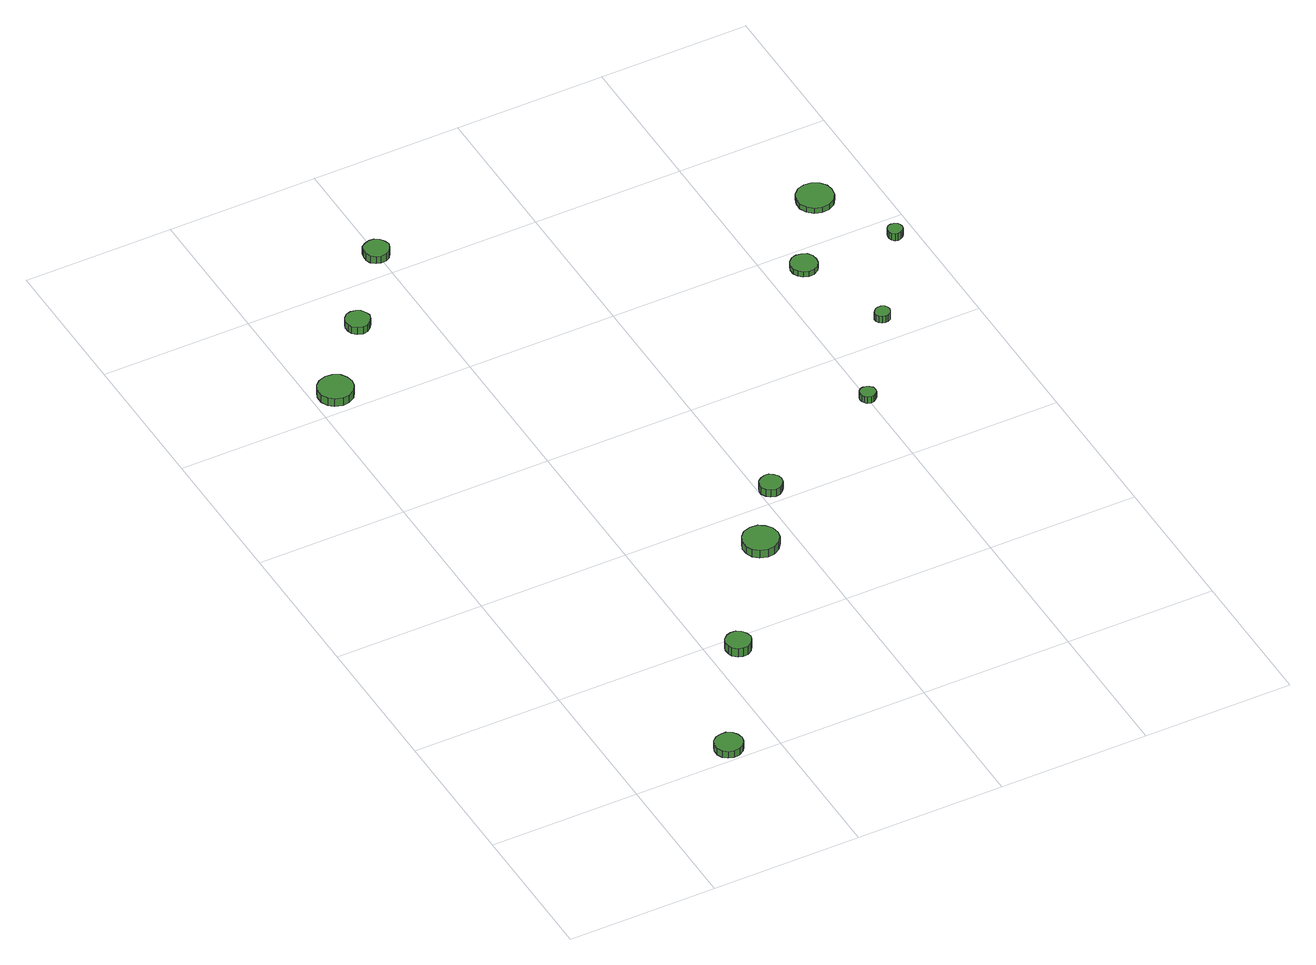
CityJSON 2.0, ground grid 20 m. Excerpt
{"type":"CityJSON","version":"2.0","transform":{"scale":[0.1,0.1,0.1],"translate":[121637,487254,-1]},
"CityObjects":{
"tree1":{"type":"SolitaryVegetationObject","attributes":{"function":"something"},"geometry":[{"type":"MultiSurface","lod":"1","boundaries":[[[0,1,2,3,4,5,6,7,8,9,10,11,12,13,14]],[[15,16,17,18,19,20,21,22,23,24,25,26,27,28,29]],[[0,29,28,1]],[[1,28,27,2]],[[2,27,26,3]],[[3,26,25,4]],[[4,25,24,5]],[[5,24,23,6]],[[6,23,22,7]],[[7,22,21,8]],[[8,21,20,9]],[[9,20,19,10]],[[10,19,18,11]],[[11,18,17,12]],[[12,17,16,13]],[[13,16,15,14]],[[14,15,29,0]]]}]},
"tree2":{"type":"SolitaryVegetationObject","attributes":{"function":"something"},"geometry":[{"type":"MultiSurface","lod":"1","boundaries":[[[30,31,32,33,34,35,36,37,38,39,40,41,42,43,44]],[[45,46,47,48,49,50,51,52,53,54,55,56,57,58,59]],[[30,59,58,31]],[[31,58,57,32]],[[32,57,56,33]],[[33,56,55,34]],[[34,55,54,35]],[[35,54,53,36]],[[36,53,52,37]],[[37,52,51,38]],[[38,51,50,39]],[[39,50,49,40]],[[40,49,48,41]],[[41,48,47,42]],[[42,47,46,43]],[[43,46,45,44]],[[44,45,59,30]]]}]},
"tree3":{"type":"SolitaryVegetationObject","attributes":{"function":"something"},"geometry":[{"type":"MultiSurface","lod":"1","boundaries":[[[60,61,62,63,64,65,66,67,68,69,70,71,72,73,74]],[[75,76,77,78,79,80,81,82,83,84,85,86,87,88,89]],[[60,89,88,61]],[[61,88,87,62]],[[62,87,86,63]],[[63,86,85,64]],[[64,85,84,65]],[[65,84,83,66]],[[66,83,82,67]],[[67,82,81,68]],[[68,81,80,69]],[[69,80,79,70]],[[70,79,78,71]],[[71,78,77,72]],[[72,77,76,73]],[[73,76,75,74]],[[74,75,89,60]]]}]},
"tree4":{"type":"SolitaryVegetationObject","attributes":{"function":"something"},"geometry":[{"type":"MultiSurface","lod":"1","boundaries":[[[90,91,92,93,94,95,96,97,98,99,100,101,102,103,104]],[[105,106,107,108,109,110,111,112,113,114,115,116,117,118,119]],[[90,119,118,91]],[[91,118,117,92]],[[92,117,116,93]],[[93,116,115,94]],[[94,115,114,95]],[[95,114,113,96]],[[96,113,112,97]],[[97,112,111,98]],[[98,111,110,99]],[[99,110,109,100]],[[100,109,108,101]],[[101,108,107,102]],[[102,107,106,103]],[[103,106,105,104]],[[104,105,119,90]]]}]},
"tree5":{"type":"SolitaryVegetationObject","attributes":{"function":"something"},"geometry":[{"type":"MultiSurface","lod":"1","boundaries":[[[120,121,122,123,124,125,126,127,128,129,130,131,132,133,134]],[[135,136,137,138,139,140,141,142,143,144,145,146,147,148,149]],[[120,149,148,121]],[[121,148,147,122]],[[122,147,146,123]],[[123,146,145,124]],[[124,145,144,125]],[[125,144,143,126]],[[126,143,142,127]],[[127,142,141,128]],[[128,141,140,129]],[[129,140,139,130]],[[130,139,138,131]],[[131,138,137,132]],[[132,137,136,133]],[[133,136,135,134]],[[134,135,149,120]]]}]},
"tree6":{"type":"SolitaryVegetationObject","attributes":{"function":"something"},"geometry":[{"type":"MultiSurface","lod":"1","boundaries":[[[150,151,152,153,154,155,156,157,158,159,160,161,162,163,164]],[[165,166,167,168,169,170,171,172,173,174,175,176,177,178,179]],[[150,179,178,151]],[[151,178,177,152]],[[152,177,176,153]],[[153,176,175,154]],[[154,175,174,155]],[[155,174,173,156]],[[156,173,172,157]],[[157,172,171,158]],[[158,171,170,159]],[[159,170,169,160]],[[160,169,168,161]],[[161,168,167,162]],[[162,167,166,163]],[[163,166,165,164]],[[164,165,179,150]]]}]},
"tree7":{"type":"SolitaryVegetationObject","attributes":{"function":"something"},"geometry":[{"type":"MultiSurface","lod":"1","boundaries":[[[180,181,182,183,184,185,186,187,188,189,190,191,192,193,194]],[[195,196,197,198,199,200,201,202,203,204,205,206,207,208,209]],[[180,209,208,181]],[[181,208,207,182]],[[182,207,206,183]],[[183,206,205,184]],[[184,205,204,185]],[[185,204,203,186]],[[186,203,202,187]],[[187,202,201,188]],[[188,201,200,189]],[[189,200,199,190]],[[190,199,198,191]],[[191,198,197,192]],[[192,197,196,193]],[[193,196,195,194]],[[194,195,209,180]]]}]},
"tree8":{"type":"SolitaryVegetationObject","attributes":{"function":"something"},"geometry":[{"type":"MultiSurface","lod":"1","boundaries":[[[210,211,212,213,214,215,216,217,218,219,220,221,222,223,224]],[[225,226,227,228,229,230,231,232,233,234,235,236,237,238,239]],[[210,239,238,211]],[[211,238,237,212]],[[212,237,236,213]],[[213,236,235,214]],[[214,235,234,215]],[[215,234,233,216]],[[216,233,232,217]],[[217,232,231,218]],[[218,231,230,219]],[[219,230,229,220]],[[220,229,228,221]],[[221,228,227,222]],[[222,227,226,223]],[[223,226,225,224]],[[224,225,239,210]]]}]},
"tree9":{"type":"SolitaryVegetationObject","attributes":{"function":"something"},"geometry":[{"type":"MultiSurface","lod":"1","boundaries":[[[240,241,242,243,244,245,246,247,248,249,250,251,252,253,254]],[[255,256,257,258,259,260,261,262,263,264,265,266,267,268,269]],[[240,269,268,241]],[[241,268,267,242]],[[242,267,266,243]],[[243,266,265,244]],[[244,265,264,245]],[[245,264,263,246]],[[246,263,262,247]],[[247,262,261,248]],[[248,261,260,249]],[[249,260,259,250]],[[250,259,258,251]],[[251,258,257,252]],[[252,257,256,253]],[[253,256,255,254]],[[254,255,269,240]]]}]},
"tree10":{"type":"SolitaryVegetationObject","attributes":{"function":"something"},"geometry":[{"type":"MultiSurface","lod":"1","boundaries":[[[270,271,272,273,274,275,276,277,278,279,280,281,282,283,284]],[[285,286,287,288,289,290,291,292,293,294,295,296,297,298,299]],[[270,299,298,271]],[[271,298,297,272]],[[272,297,296,273]],[[273,296,295,274]],[[274,295,294,275]],[[275,294,293,276]],[[276,293,292,277]],[[277,292,291,278]],[[278,291,290,279]],[[279,290,289,280]],[[280,289,288,281]],[[281,288,287,282]],[[282,287,286,283]],[[283,286,285,284]],[[284,285,299,270]]]}]},
"tree11":{"type":"SolitaryVegetationObject","attributes":{"function":"something"},"geometry":[{"type":"MultiSurface","lod":"1","boundaries":[[[300,301,302,303,304,305,306,307,308,309,310,311,312,313,314]],[[315,316,317,318,319,320,321,322,323,324,325,326,327,328,329]],[[300,329,328,301]],[[301,328,327,302]],[[302,327,326,303]],[[303,326,325,304]],[[304,325,324,305]],[[305,324,323,306]],[[306,323,322,307]],[[307,322,321,308]],[[308,321,320,309]],[[309,320,319,310]],[[310,319,318,311]],[[311,318,317,312]],[[312,317,316,313]],[[313,316,315,314]],[[314,315,329,300]]]}]},
"tree12":{"type":"SolitaryVegetationObject","attributes":{"function":"something"},"geometry":[{"type":"MultiSurface","lod":"1","boundaries":[[[330,331,332,333,334,335,336,337,338,339,340,341,342,343,344]],[[345,346,347,348,349,350,351,352,353,354,355,356,357,358,359]],[[330,359,358,331]],[[331,358,357,332]],[[332,357,356,333]],[[333,356,355,334]],[[334,355,354,335]],[[335,354,353,336]],[[336,353,352,337]],[[337,352,351,338]],[[338,351,350,339]],[[339,350,349,340]],[[340,349,348,341]],[[341,348,347,342]],[[342,347,346,343]],[[343,346,345,344]],[[344,345,359,330]]]}]}
},
"vertices":[
[159,22,16],[157,30,16],[153,36,16],[146,40,16],[138,40,16],[131,38,16],[125,33,16],[122,26,16],[122,18,16],[125,11,16],[131,6,16],[138,4,16],[146,5,16],[153,9,16],[157,15,16],[157,15,6],[153,9,6],[146,5,6],[138,4,6],[131,6,6],[125,11,6],[122,18,6],[122,26,6],[125,33,6],[131,38,6],[138,40,6],[146,40,6],[153,36,6],[157,30,6],[159,22,6],
[55,833,18],[53,842,18],[48,850,18],[39,855,18],[30,856,18],[20,853,18],[13,847,18],[9,838,18],[9,828,18],[13,819,18],[20,813,18],[30,810,18],[39,811,18],[48,816,18],[53,824,18],[53,824,6],[48,816,6],[39,811,6],[30,810,6],[20,813,6],[13,819,6],[9,828,6],[9,838,6],[13,847,6],[20,853,6],[30,856,6],[39,855,6],[48,850,6],[53,842,6],[55,833,6],
[255,178,22],[253,185,22],[249,191,22],[243,195,22],[236,195,22],[230,193,22],[224,188,22],[222,182,22],[222,175,22],[224,169,22],[230,164,22],[236,162,22],[243,162,22],[249,166,22],[253,172,22],[253,172,9],[249,166,9],[243,162,9],[236,162,9],[230,164,9],[224,169,9],[222,175,9],[222,182,9],[224,188,9],[230,193,9],[236,195,9],[243,195,9],[249,191,9],[253,185,9],[255,178,9],
[133,933,17],[131,939,17],[127,945,17],[122,948,17],[115,949,17],[108,947,17],[103,942,17],[101,936,17],[101,929,17],[103,923,17],[108,919,17],[115,916,17],[122,917,17],[127,921,17],[131,926,17],[131,926,6],[127,921,6],[122,917,6],[115,916,6],[108,919,6],[103,923,6],[101,929,6],[101,936,6],[103,942,6],[108,947,6],[115,949,6],[122,948,6],[127,945,6],[131,939,6],[133,933,6],
[376,332,23],[374,342,23],[368,350,23],[360,355,23],[350,356,23],[340,353,23],[333,346,23],[329,337,23],[329,327,23],[333,318,23],[340,312,23],[350,309,23],[360,310,23],[368,315,23],[374,323,23],[374,323,11],[368,315,11],[360,310,11],[350,309,11],[340,312,11],[333,318,11],[329,327,11],[329,337,11],[333,346,11],[340,353,11],[350,356,11],[360,355,11],[368,350,11],[374,342,11],[376,332,11],
[216,1038,18],[214,1044,18],[210,1050,18],[204,1054,18],[197,1054,18],[191,1052,18],[185,1048,18],[183,1041,18],[183,1034,18],[185,1028,18],[191,1023,18],[197,1021,18],[204,1022,18],[210,1025,18],[214,1031,18],[214,1031,7],[210,1025,7],[204,1022,7],[197,1021,7],[191,1023,7],[185,1028,7],[183,1034,7],[183,1041,7],[185,1048,7],[191,1052,7],[197,1054,7],[204,1054,7],[210,1050,7],[214,1044,7],[216,1038,7],
[431,424,17],[430,430,17],[426,435,17],[421,439,17],[415,439,17],[409,437,17],[404,433,17],[401,427,17],[401,421,17],[404,415,17],[409,411,17],[415,409,17],[421,410,17],[426,413,17],[430,418,17],[430,418,6],[426,413,6],[421,410,6],[415,409,6],[409,411,6],[404,415,6],[401,421,6],[401,427,6],[404,433,6],[409,437,6],[415,439,6],[421,439,6],[426,435,6],[430,430,6],[431,424,6],
[612,518,16],[611,522,16],[608,525,16],[605,527,16],[600,528,16],[596,527,16],[593,524,16],[591,520,16],[591,515,16],[593,512,16],[596,509,16],[600,507,16],[605,508,16],[608,510,16],[611,513,16],[611,513,6],[608,510,6],[605,508,6],[600,507,6],[596,509,6],[593,512,6],[591,515,6],[591,520,6],[593,524,6],[596,527,6],[600,528,6],[605,527,6],[608,525,6],[611,522,6],[612,518,6],
[665,769,14],[664,776,14],[660,782,14],[653,785,14],[646,786,14],[639,784,14],[634,779,14],[631,772,14],[631,765,14],[634,759,14],[639,754,14],[646,751,14],[653,752,14],[660,756,14],[664,762,14],[664,762,6],[660,756,6],[653,752,6],[646,751,6],[639,754,6],[634,759,6],[631,765,6],[631,772,6],[634,779,6],[639,784,6],[646,786,6],[653,785,6],[660,782,6],[664,776,6],[665,769,6],
[698,641,17],[697,645,17],[695,648,17],[691,650,17],[687,650,17],[683,649,17],[680,646,17],[678,643,17],[678,638,17],[680,635,17],[683,632,17],[687,631,17],[691,631,17],[695,633,17],[697,637,17],[697,637,6],[695,633,6],[691,631,6],[687,631,6],[683,632,6],[680,635,6],[678,638,6],[678,643,6],[680,646,6],[683,649,6],[687,650,6],[691,650,6],[695,648,6],[697,645,6],[698,641,6],
[744,873,14],[742,883,14],[736,891,14],[727,896,14],[717,897,14],[707,894,14],[700,887,14],[696,878,14],[696,868,14],[700,859,14],[707,852,14],[717,849,14],[727,850,14],[736,855,14],[742,863,14],[742,863,6],[736,855,6],[727,850,6],[717,849,6],[707,852,6],[700,859,6],[696,868,6],[696,878,6],[700,887,6],[707,894,6],[717,897,6],[727,896,6],[736,891,6],[742,883,6],[744,873,6],
[785,769,17],[784,773,17],[782,776,17],[778,778,17],[774,779,17],[770,778,17],[767,775,17],[766,771,17],[766,767,17],[767,763,17],[770,760,17],[774,759,17],[778,760,17],[782,762,17],[784,765,17],[784,765,6],[782,762,6],[778,760,6],[774,759,6],[770,760,6],[767,763,6],[766,767,6],[766,771,6],[767,775,6],[770,778,6],[774,779,6],[778,778,6],[782,776,6],[784,773,6],[785,769,6]
]}
